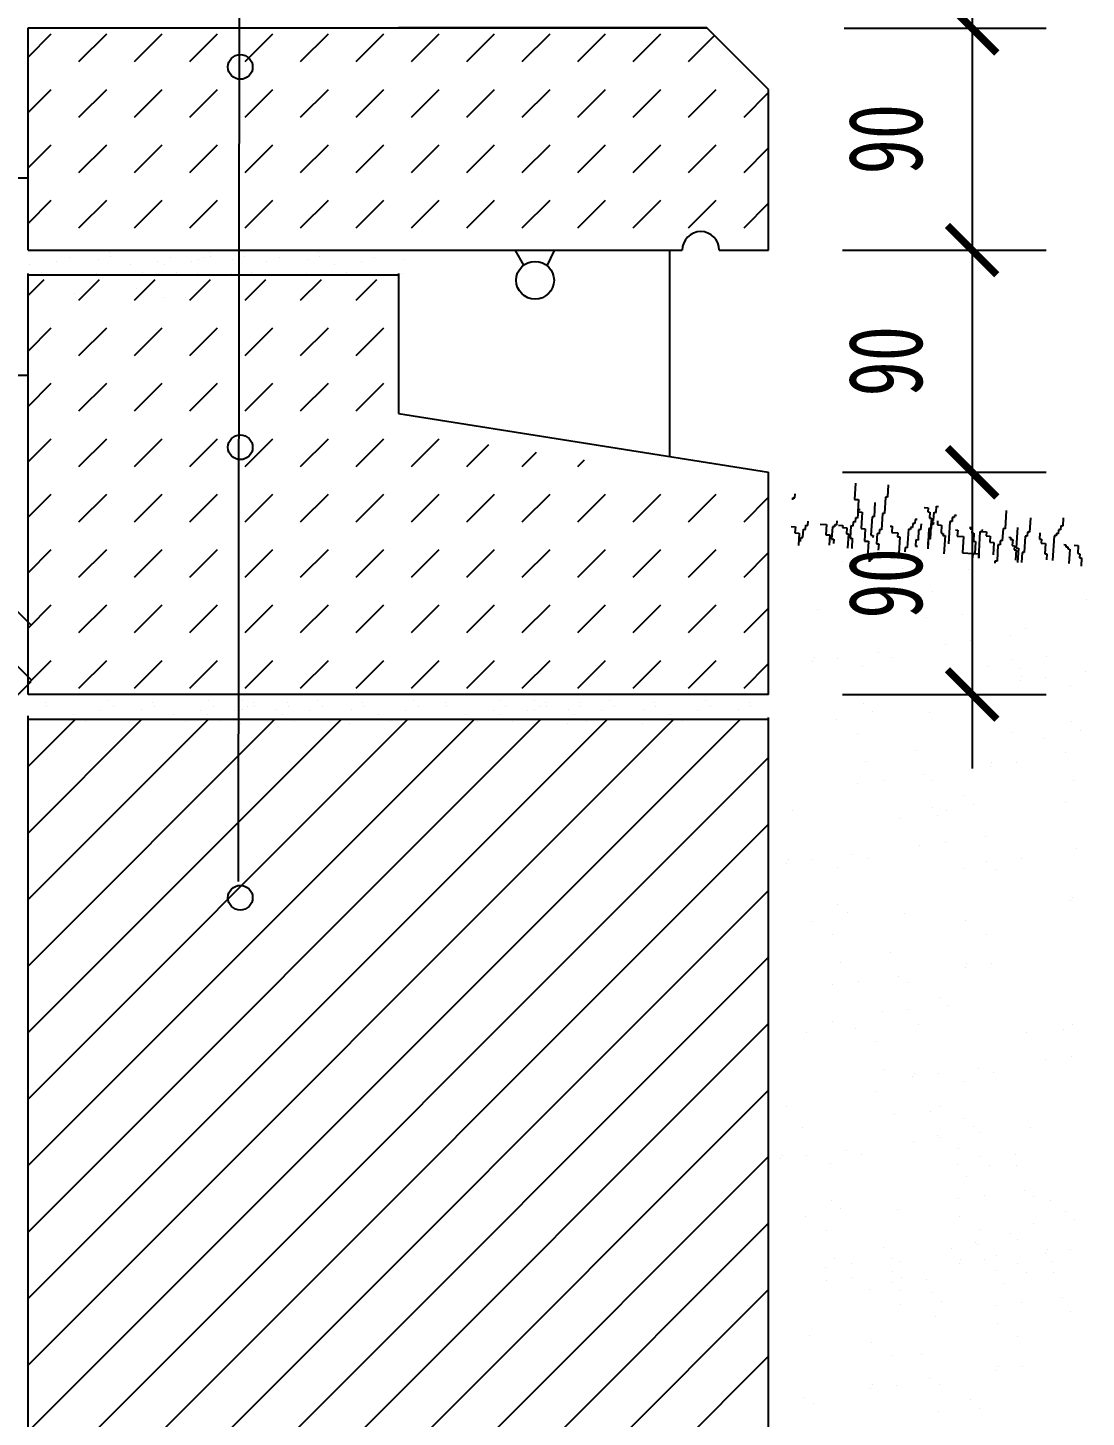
# Model space of a CAD drawing. Extents: x -45948 to -32738, y 12741 to 19047.
# Drawn here: x -42363 to -41934, y 17479 to 18042 of the extents above; entities that cross this region are included whole.
import ezdxf

# ---------------------------------------------------------------- set-up
doc = ezdxf.new("R2010")
doc.units = 0
doc.layers.get('0').update_dxf_attribs({"linetype": 'CONTINUOUS'})
doc.layers.get('DEFPOINTS').update_dxf_attribs({"linetype": 'CONTINUOUS'})
for name, color, linetype in [('LEVEL', 2, 'CONTINUOUS'), ('STAIR', 140, 'CONTINUOUS'), ('TEXT', 41, 'CONTINUOUS'), ('TREE', 3, 'CONTINUOUS')]:
    doc.layers.add(name, color=color, linetype=linetype)
doc.styles.add('HZ', font='simplex.shx', dxfattribs={"width": 0.7, "bigfont": 'hztxt.shx'})
doc.styles.add('XREF1$0$STYLE3', font='simsun.ttf', dxfattribs={"width": 0.7})
doc.dimstyles.new('STANDARD-1', dxfattribs={"dimscale": 0, "dimtxt": 450, "dimasz": 300, "dimexe": 300, "dimexo": 300, "dimgap": 200, "dimtad": 1, "dimdec": 0, "dimzin": 0, "dimtxsty": 'HZ', "dimcen": 300, "dimdle": 300, "dimclrd": 40, "dimclre": 40, "dimclrt": 41, "dimazin": 3, "dimtfac": 1, "dimtdec": 0, "dimtofl": 0, "dimtmove": 0, "dimatfit": 3, "dimtvp": 1.5, "dimtolj": 1, "dimtzin": 0})

# ---------------------------------------------------------------- blocks, each defined once
blk = doc.blocks.new('_ARCHTICK')
at = {"color": 0, "linetype": 'BYBLOCK', "const_width": 0.15}
blk.add_lwpolyline([(-0.5, -0.5), (0.5, 0.5)], dxfattribs=at)
blk = doc.blocks.new('*D40')
at = {"color": 40, "linetype": 'BYBLOCK'}
for p, q in [((-41980.07, 18071.4), (-41980.07, 17921.53)), ((-42031.96, 18041.4), (-41950.07, 18041.4)), ((-42032.52, 17951.53), (-41950.07, 17951.53))]:
    blk.add_line(p, q, dxfattribs=at)
at = {"layer": 'DEFPOINTS', "color": 0, "linetype": 'BYBLOCK'}
for p in [(-42061.96, 18041.4), (-42062.52, 17951.53), (-41980.07, 17951.53)]:
    blk.add_point(p, dxfattribs=at)
at = {"color": 40, "linetype": 'BYBLOCK', "xscale": 20, "yscale": 20, "zscale": 20}
for p, rotation in [((-41980.07, 18041.4), 90), ((-41980.07, 17951.53), 270)]:
    blk.add_blockref('_ARCHTICK', p, dxfattribs=dict(at, rotation=rotation))
at = {"color": 41, "linetype": 'BYBLOCK', "insert": (-42015.07, 17996.47), "char_height": 30, "attachment_point": 5, "rotation": 90, "style": 'XREF1$0$STYLE3'}
blk.add_mtext('\\A1;90', dxfattribs=at)
blk = doc.blocks.new('*D41')
at = {"color": 40, "linetype": 'BYBLOCK'}
for p, q in [((-41980.07, 17981.53), (-41980.07, 17831.53)), ((-42032.52, 17951.53), (-41950.07, 17951.53)), ((-42032.52, 17861.53), (-41950.07, 17861.53))]:
    blk.add_line(p, q, dxfattribs=at)
at = {"layer": 'DEFPOINTS', "color": 0, "linetype": 'BYBLOCK'}
for p in [(-42062.52, 17951.53), (-42062.52, 17861.53), (-41980.07, 17861.53)]:
    blk.add_point(p, dxfattribs=at)
at = {"color": 40, "linetype": 'BYBLOCK', "xscale": 20, "yscale": 20, "zscale": 20}
for p, rotation in [((-41980.07, 17951.53), 90), ((-41980.07, 17861.53), 270)]:
    blk.add_blockref('_ARCHTICK', p, dxfattribs=dict(at, rotation=rotation))
at = {"color": 41, "linetype": 'BYBLOCK', "insert": (-42015.07, 17906.53), "char_height": 30, "attachment_point": 5, "rotation": 90, "style": 'XREF1$0$STYLE3'}
blk.add_mtext('\\A1;90', dxfattribs=at)
blk = doc.blocks.new('*D42')
at = {"color": 40, "linetype": 'BYBLOCK'}
for p, q in [((-41980.07, 17891.53), (-41980.07, 17741.53)), ((-42032.52, 17861.53), (-41950.07, 17861.53)), ((-42032.52, 17771.53), (-41950.07, 17771.53))]:
    blk.add_line(p, q, dxfattribs=at)
at = {"layer": 'DEFPOINTS', "color": 0, "linetype": 'BYBLOCK'}
for p in [(-42062.52, 17861.53), (-42062.52, 17771.53), (-41980.07, 17771.53)]:
    blk.add_point(p, dxfattribs=at)
at = {"color": 40, "linetype": 'BYBLOCK', "xscale": 20, "yscale": 20, "zscale": 20}
for p, rotation in [((-41980.07, 17861.53), 90), ((-41980.07, 17771.53), 270)]:
    blk.add_blockref('_ARCHTICK', p, dxfattribs=dict(at, rotation=rotation))
at = {"color": 41, "linetype": 'BYBLOCK', "insert": (-42015.07, 17816.53), "char_height": 30, "attachment_point": 5, "rotation": 90, "style": 'XREF1$0$STYLE3'}
blk.add_mtext('\\A1;90', dxfattribs=at)

msp = doc.modelspace()

# ---------------------------------------------------------------- hatches: boundary and pattern name
at = {"layer": 'STAIR'}
h = msp.add_hatch(dxfattribs=at)
h.set_pattern_fill('DASH', color=256, scale=5, angle=45, style=0)
h.paths.add_polyline_path([(-42097.51504, 17951.53166, -1), (-42082.51504, 17951.53166), (-42062.51504, 17951.53166), (-42062.51504, 18016.53166), (-42087.51504, 18041.53166), (-42212.51504, 18041.53166), (-42362.51504, 18041.53166), (-42362.51504, 17951.53166)])
h = msp.add_hatch(dxfattribs=at)
h.set_pattern_fill('DASH', color=256, scale=5, angle=45, style=0)
h.set_pattern_definition([(45, (0, -6.794), (2e-15, 22.4506403), [15.875, -15.875])])
h.paths.add_polyline_path([(-42212.51504, 17878.61322), (-42212.51504, 17939.66437), (-42362.51504, 17939.66437), (-42362.51504, 17764.73794), (-42062.51504, 17764.73794), (-42062.51504, 17854.73794)])

# ---------------------------------------------------------------- linework, layer by layer
at = {"color": 40, "linetype": 'BYBLOCK'}
msp.add_line((-42102.51504, 17867.8984), (-42102.51504, 17951.53166), dxfattribs=at)
at = {"layer": 'LEVEL'}
for p, q in [((-42362.51504, 18041.53166), (-42087.51504, 18041.53166)), ((-42362.51504, 17951.53166), (-42362.51504, 18041.53166)), ((-42087.51504, 18041.53166), (-42212.51504, 18041.53166)), ((-42062.51504, 18016.53166), (-42087.51504, 18041.53166)), ((-42062.51504, 17951.53166), (-42062.51504, 18016.53166)), ((-42362.51504, 17951.53166), (-42097.51504, 17951.53166)), ((-42161.61436, 17945.4534), (-42165.08154, 17951.43471)), ((-42152.15843, 17945.13859), (-42149.32164, 17951.43471)), ((-42082.51504, 17951.53166), (-42062.51504, 17951.53166)), ((-42362.51504, 17771.53166), (-42362.51504, 17942.00494)), ((-42362.51504, 17941.45808), (-42212.51504, 17941.45808)), ((-42212.51504, 17942.00494), (-42212.51504, 17885.40694)), ((-42212.51504, 17885.40694), (-42062.51504, 17861.53166)), ((-42062.51504, 17771.53166), (-42062.51504, 17861.53166)), ((-42062.51504, 17771.53166), (-42362.51504, 17771.53166)), ((-42362.51504, 17101.53166), (-42362.51504, 17762.92922)), ((-42362.51504, 17761.53166), (-42062.51504, 17761.53166)), ((-42062.51504, 17101.53166), (-42062.51504, 17762.23243))]:
    msp.add_line(p, q, dxfattribs=at)
at = {"layer": 'LEVEL', "linetype": 'CONTINUOUS'}
for p, q in [((-42989.02253, 17980.86816), (-42362.51504, 17980.86816)), ((-42989.02253, 17900.86816), (-42362.51504, 17900.86816))]:
    msp.add_line(p, q, dxfattribs=at)
for centre in [(-42276.53082, 18025.73611), (-42276.53082, 17871.67158), (-42276.53082, 17689.19148)]:
    msp.add_circle(centre, 5, dxfattribs=at)
at = {"layer": 'LEVEL'}
msp.add_circle((-42157.12278, 17939.31469), 7.66818, dxfattribs=at)
msp.add_arc((-42090.01504, 17951.53166), 7.5, 0, 180, dxfattribs=at)
at = {"layer": 'STAIR', "linetype": 'CONTINUOUS'}
for p, q in [((-42347.70499, 17951.09457), (-42347.70499, 17951.09457)), ((-42345.65318, 17948.56947), (-42345.65318, 17948.56947)), ((-42329.59905, 17950.46017), (-42329.59905, 17950.46017)), ((-42329.17639, 17948.79113), (-42329.17639, 17948.79113)), ((-42307.0126, 17951.09457), (-42307.0126, 17951.09457)), ((-42304.96078, 17948.56947), (-42304.96078, 17948.56947)), ((-42293.21857, 17951.09457), (-42293.21857, 17951.09457)), ((-42291.16675, 17948.56947), (-42291.16675, 17948.56947)), ((-42288.90665, 17950.46017), (-42288.90665, 17950.46017)), ((-42288.48399, 17948.79113), (-42288.48399, 17948.79113)), ((-42275.11262, 17950.46017), (-42275.11262, 17950.46017)), ((-42274.68996, 17948.79113), (-42274.68996, 17948.79113)), ((-42262.87168, 17951.09457), (-42262.87168, 17951.09457)), ((-42260.81987, 17948.56947), (-42260.81987, 17948.56947)), ((-42244.76574, 17950.46017), (-42244.76574, 17950.46017)), ((-42244.34308, 17948.79113), (-42244.34308, 17948.79113)), ((-42224.24839, 17951.09457), (-42224.24839, 17951.09457)), ((-42222.19658, 17948.56947), (-42222.19658, 17948.56947)), ((-42361.84436, 17945.63777), (-42361.84436, 17945.63777)), ((-42357.00082, 17942.6226), (-42357.00082, 17942.6226)), ((-42350.90099, 17946.92947), (-42350.90099, 17946.92947)), ((-42334.05787, 17947.70894), (-42334.05787, 17947.70894)), ((-42321.15196, 17945.63777), (-42321.15196, 17945.63777)), ((-42316.30843, 17942.6226), (-42316.30843, 17942.6226)), ((-42310.20859, 17946.92947), (-42310.20859, 17946.92947)), ((-42307.35793, 17945.63777), (-42307.35793, 17945.63777)), ((-42302.5144, 17942.6226), (-42302.5144, 17942.6226)), ((-42296.41456, 17946.92947), (-42296.41456, 17946.92947)), ((-42293.36547, 17947.70894), (-42293.36547, 17947.70894)), ((-42279.57144, 17947.70894), (-42279.57144, 17947.70894)), ((-42277.01105, 17945.63777), (-42277.01105, 17945.63777)), ((-42272.16752, 17942.6226), (-42272.16752, 17942.6226)), ((-42266.06768, 17946.92947), (-42266.06768, 17946.92947)), ((-42249.22456, 17947.70894), (-42249.22456, 17947.70894)), ((-42238.38776, 17945.63777), (-42238.38776, 17945.63777)), ((-42233.54422, 17942.6226), (-42233.54422, 17942.6226)), ((-42227.44439, 17946.92947), (-42227.44439, 17946.92947)), ((-42210.60126, 17947.70894), (-42210.60126, 17947.70894)), ((-42334.68223, 17941.96248), (-42334.68223, 17941.96248)), ((-42293.98983, 17941.96248), (-42293.98983, 17941.96248)), ((-42280.1958, 17941.96248), (-42280.1958, 17941.96248)), ((-42249.84892, 17941.96248), (-42249.84892, 17941.96248)), ((-42211.22563, 17941.96248), (-42211.22563, 17941.96248)), ((-42343.77221, 17933.92433), (-42343.77221, 17933.92433)), ((-42318.54863, 17936.06053), (-42318.54863, 17936.06053)), ((-42307.08183, 17932.4585), (-42307.08183, 17932.4585)), ((-42355.36457, 17768.38831), (-42355.36457, 17768.38831)), ((-42330.0193, 17769.02271), (-42330.0193, 17769.02271)), ((-42311.91336, 17768.38831), (-42311.91336, 17768.38831)), ((-42289.32691, 17769.02271), (-42289.32691, 17769.02271)), ((-42275.53288, 17769.02271), (-42275.53288, 17769.02271)), ((-42271.22096, 17768.38831), (-42271.22096, 17768.38831)), ((-42257.42693, 17768.38831), (-42257.42693, 17768.38831)), ((-42245.186, 17769.02271), (-42245.186, 17769.02271)), ((-42227.08005, 17768.38831), (-42227.08005, 17768.38831)), ((-42206.5627, 17769.02271), (-42206.5627, 17769.02271)), ((-42193.55551, 17768.38831), (-42193.55551, 17768.38831)), ((-42170.96906, 17769.02271), (-42170.96906, 17769.02271)), ((-42157.17503, 17769.02271), (-42157.17503, 17769.02271)), ((-42152.86311, 17768.38831), (-42152.86311, 17768.38831)), ((-42139.06908, 17768.38831), (-42139.06908, 17768.38831)), ((-42126.82814, 17769.02271), (-42126.82814, 17769.02271)), ((-42108.7222, 17768.38831), (-42108.7222, 17768.38831)), ((-42088.20485, 17769.02271), (-42088.20485, 17769.02271)), ((-42070.09891, 17768.38831), (-42070.09891, 17768.38831)), ((-42354.9419, 17766.71927), (-42354.9419, 17766.71927)), ((-42344.15867, 17763.56591), (-42344.15867, 17763.56591)), ((-42333.2153, 17764.85761), (-42333.2153, 17764.85761)), ((-42327.96749, 17766.49762), (-42327.96749, 17766.49762)), ((-42316.37218, 17765.63708), (-42316.37218, 17765.63708)), ((-42311.4907, 17766.71927), (-42311.4907, 17766.71927)), ((-42303.46627, 17763.56591), (-42303.46627, 17763.56591)), ((-42292.5229, 17764.85761), (-42292.5229, 17764.85761)), ((-42289.67224, 17763.56591), (-42289.67224, 17763.56591)), ((-42287.27509, 17766.49762), (-42287.27509, 17766.49762)), ((-42278.72887, 17764.85761), (-42278.72887, 17764.85761)), ((-42275.67978, 17765.63708), (-42275.67978, 17765.63708)), ((-42273.48106, 17766.49762), (-42273.48106, 17766.49762)), ((-42270.7983, 17766.71927), (-42270.7983, 17766.71927)), ((-42261.88575, 17765.63708), (-42261.88575, 17765.63708)), ((-42259.32536, 17763.56591), (-42259.32536, 17763.56591)), ((-42257.00427, 17766.71927), (-42257.00427, 17766.71927)), ((-42248.38199, 17764.85761), (-42248.38199, 17764.85761)), ((-42243.13418, 17766.49762), (-42243.13418, 17766.49762)), ((-42231.53887, 17765.63708), (-42231.53887, 17765.63708)), ((-42226.65739, 17766.71927), (-42226.65739, 17766.71927)), ((-42220.70207, 17763.56591), (-42220.70207, 17763.56591)), ((-42209.7587, 17764.85761), (-42209.7587, 17764.85761)), ((-42204.51089, 17766.49762), (-42204.51089, 17766.49762)), ((-42193.13285, 17766.71927), (-42193.13285, 17766.71927)), ((-42185.10842, 17763.56591), (-42185.10842, 17763.56591)), ((-42174.16505, 17764.85761), (-42174.16505, 17764.85761)), ((-42171.31439, 17763.56591), (-42171.31439, 17763.56591)), ((-42168.91724, 17766.49762), (-42168.91724, 17766.49762)), ((-42160.37102, 17764.85761), (-42160.37102, 17764.85761)), ((-42157.32193, 17765.63708), (-42157.32193, 17765.63708)), ((-42155.12321, 17766.49762), (-42155.12321, 17766.49762)), ((-42152.44045, 17766.71927), (-42152.44045, 17766.71927)), ((-42143.5279, 17765.63708), (-42143.5279, 17765.63708)), ((-42140.96751, 17763.56591), (-42140.96751, 17763.56591)), ((-42138.64642, 17766.71927), (-42138.64642, 17766.71927)), ((-42130.02414, 17764.85761), (-42130.02414, 17764.85761)), ((-42124.77633, 17766.49762), (-42124.77633, 17766.49762)), ((-42113.18102, 17765.63708), (-42113.18102, 17765.63708)), ((-42108.29954, 17766.71927), (-42108.29954, 17766.71927)), ((-42102.34422, 17763.56591), (-42102.34422, 17763.56591)), ((-42091.40085, 17764.85761), (-42091.40085, 17764.85761)), ((-42086.15304, 17766.49762), (-42086.15304, 17766.49762)), ((-42074.55772, 17765.63708), (-42074.55772, 17765.63708)), ((-42069.67624, 17766.71927), (-42069.67624, 17766.71927)), ((-42339.31514, 17760.55074), (-42339.31514, 17760.55074)), ((-42316.99654, 17759.89062), (-42316.99654, 17759.89062)), ((-42298.62274, 17760.55074), (-42298.62274, 17760.55074)), ((-42284.82871, 17760.55074), (-42284.82871, 17760.55074)), ((-42276.30415, 17759.89062), (-42276.30415, 17759.89062)), ((-42262.51012, 17759.89062), (-42262.51012, 17759.89062)), ((-42254.48183, 17760.55074), (-42254.48183, 17760.55074)), ((-42232.16323, 17759.89062), (-42232.16323, 17759.89062)), ((-42215.85853, 17760.55074), (-42215.85853, 17760.55074)), ((-42180.26489, 17760.55074), (-42180.26489, 17760.55074)), ((-42166.47086, 17760.55074), (-42166.47086, 17760.55074)), ((-42157.94629, 17759.89062), (-42157.94629, 17759.89062)), ((-42144.15226, 17759.89062), (-42144.15226, 17759.89062)), ((-42136.12398, 17760.55074), (-42136.12398, 17760.55074)), ((-42113.80538, 17759.89062), (-42113.80538, 17759.89062)), ((-42097.50068, 17760.55074), (-42097.50068, 17760.55074)), ((-42075.18209, 17759.89062), (-42075.18209, 17759.89062))]:
    msp.add_line(p, q, dxfattribs=at)
at = {"layer": 'STAIR'}
for p, q in [((-42417.70365, 17855.8845), (-42361.24369, 17799.58759)), ((-42361.24369, 17777.50222), (-42412.27992, 17828.53845)), ((-42389.87401, 17748.12988), (-42361.26414, 17776.73975)), ((-42362.51504, 17742.33918), (-42343.32256, 17761.53166)), ((-42362.51504, 17715.39841), (-42316.38179, 17761.53166)), ((-42362.51504, 17688.45765), (-42289.44102, 17761.53166)), ((-42362.51504, 17661.51688), (-42262.50026, 17761.53166)), ((-42362.51504, 17634.57611), (-42235.55949, 17761.53166)), ((-42362.51504, 17607.63534), (-42208.61872, 17761.53166)), ((-42362.51504, 17580.69457), (-42181.67795, 17761.53166)), ((-42362.51504, 17553.7538), (-42154.73718, 17761.53166)), ((-42362.51504, 17526.81304), (-42127.79641, 17761.53166)), ((-42362.51504, 17499.87227), (-42100.85565, 17761.53166)), ((-42362.51504, 17472.9315), (-42073.91488, 17761.53166)), ((-42362.51504, 17445.99073), (-42062.51504, 17745.99073)), ((-42362.51504, 17419.04996), (-42062.51504, 17719.04996)), ((-42362.51504, 17392.10919), (-42062.51504, 17692.10919)), ((-42362.51504, 17365.16842), (-42062.51504, 17665.16842)), ((-42362.51504, 17338.22766), (-42062.51504, 17638.22766)), ((-42362.51504, 17311.28689), (-42062.51504, 17611.28689)), ((-42362.51504, 17284.34612), (-42062.51504, 17584.34612)), ((-42362.51504, 17257.40535), (-42062.51504, 17557.40535)), ((-42362.51504, 17230.46458), (-42062.51504, 17530.46458)), ((-42362.51504, 17203.52381), (-42062.51504, 17503.52381))]:
    msp.add_line(p, q, dxfattribs=at)
at = {"layer": 'TEXT', "linetype": 'CONTINUOUS'}
msp.add_line((-42277.2561, 17695.82826), (-42276.38483, 18417.37881), dxfattribs=at)
at = {"layer": 'TREE', "linetype": 'CONTINUOUS'}
for p, q in [((-42051.8401, 17851.14307), (-42051.74265, 17852.80176)), ((-42027.31359, 17857.19273), (-42027.70342, 17850.55739)), ((-42014.02379, 17856.41196), (-42014.31617, 17851.4353)), ((-42052.71919, 17850.36236), (-42052.67046, 17851.19185)), ((-42052.67046, 17851.19185), (-42051.8401, 17851.14307)), ((-42027.70342, 17850.55739), (-42026.04212, 17850.45978)), ((-42026.04212, 17850.45978), (-42026.3345, 17845.48313)), ((-42019.44625, 17849.23992), (-42019.78736, 17843.43377)), ((-42015.14711, 17851.48412), (-42015.53694, 17844.84877)), ((-42014.31617, 17851.4353), (-42015.14711, 17851.48412)), ((-41999.56057, 17847.23928), (-41997.89927, 17847.14168)), ((-41997.89927, 17847.14168), (-41997.99674, 17845.48269)), ((-41994.67414, 17845.28749), (-41994.52794, 17847.77597)), ((-41994.52794, 17847.77597), (-41993.69759, 17847.72718)), ((-42046.65933, 17840.01896), (-42046.56188, 17841.67765)), ((-42034.88464, 17841.82397), (-42034.98211, 17840.16498)), ((-42028.23945, 17841.43356), (-42028.33691, 17839.77458)), ((-42027.40909, 17841.38478), (-42028.23945, 17841.43356)), ((-42027.31163, 17843.04376), (-42027.40909, 17841.38478)), ((-42026.48068, 17842.99494), (-42027.31163, 17843.04376)), ((-42026.28577, 17846.31262), (-42026.48068, 17842.99494)), ((-42026.3345, 17845.48313), (-42024.67379, 17845.38556)), ((-42025.45541, 17846.26384), (-42026.28577, 17846.31262)), ((-42024.67379, 17845.38556), (-42025.06362, 17838.75021)), ((-42020.61772, 17843.48255), (-42021.05628, 17836.01771)), ((-42019.78736, 17843.43377), (-42020.61772, 17843.48255)), ((-42016.3673, 17844.89755), (-42016.75713, 17838.2622)), ((-42015.53694, 17844.84877), (-42016.3673, 17844.89755)), ((-42003.17496, 17842.45779), (-42003.27241, 17840.7991)), ((-42002.3446, 17842.40901), (-42003.17496, 17842.45779)), ((-41997.99674, 17845.48269), (-41997.1658, 17845.43388)), ((-41997.1658, 17845.43388), (-41997.31198, 17842.94569)), ((-41997.31198, 17842.94569), (-41996.48162, 17842.89691)), ((-41996.96891, 17834.60258), (-41996.53035, 17842.06742)), ((-41996.48162, 17842.89691), (-41996.57907, 17841.23822)), ((-41996.57907, 17841.23822), (-41995.74813, 17841.1894)), ((-41996.53035, 17842.06742), (-41995.69941, 17842.0186)), ((-41995.69941, 17842.0186), (-41995.5045, 17845.33628)), ((-41995.5045, 17845.33628), (-41994.67414, 17845.28749)), ((-41994.0387, 17841.92103), (-41994.13615, 17840.26234)), ((-41989.0548, 17841.62823), (-41989.59081, 17832.5047)), ((-41988.22445, 17841.57945), (-41989.0548, 17841.62823)), ((-41988.12698, 17843.23843), (-41988.22445, 17841.57945)), ((-41987.29604, 17843.18961), (-41988.12698, 17843.23843)), ((-41987.24731, 17844.0191), (-41987.29604, 17843.18961)), ((-41986.41695, 17843.97032), (-41987.24731, 17844.0191)), ((-41966.28704, 17846.11681), (-41966.7256, 17838.65197)), ((-41956.46603, 17843.04276), (-41956.80713, 17837.2369)), ((-41943.1275, 17843.09147), (-41943.32241, 17839.7738)), ((-42053.35267, 17839.57984), (-42051.69137, 17839.48224)), ((-42051.69137, 17839.48224), (-42051.83755, 17836.99406)), ((-42051.83755, 17836.99406), (-42050.17684, 17836.89649)), ((-42050.17684, 17836.89649), (-42050.46922, 17831.91983)), ((-42048.613, 17835.13991), (-42048.41809, 17838.45758)), ((-42048.41809, 17838.45758), (-42047.58715, 17838.40876)), ((-42047.58715, 17838.40876), (-42047.48968, 17840.06775)), ((-42047.48968, 17840.06775), (-42046.65933, 17840.01896)), ((-42041.62671, 17840.55536), (-42039.13506, 17840.40897)), ((-42039.13506, 17840.40897), (-42039.37869, 17836.2621)), ((-42039.37869, 17836.2621), (-42037.71739, 17836.1645)), ((-42037.71739, 17836.1645), (-42037.96104, 17832.01733)), ((-42036.69212, 17839.43339), (-42036.9845, 17834.45673)), ((-42035.86118, 17839.38457), (-42036.69212, 17839.43339)), ((-42035.81246, 17840.21377), (-42035.86118, 17839.38457)), ((-42034.98211, 17840.16498), (-42035.81246, 17840.21377)), ((-42034.15116, 17840.11617), (-42032.48987, 17840.01857)), ((-42032.48987, 17840.01857), (-42032.53858, 17839.18937)), ((-42032.53858, 17839.18937), (-42030.87787, 17839.0918)), ((-42030.87787, 17839.0918), (-42031.02407, 17836.60332)), ((-42031.02407, 17836.60332), (-42030.19313, 17836.55451)), ((-42030.19313, 17836.55451), (-42030.53422, 17830.74865)), ((-42029.16785, 17839.8234), (-42029.46022, 17834.84703)), ((-42028.33691, 17839.77458), (-42029.16785, 17839.8234)), ((-42025.06362, 17838.75021), (-42023.40232, 17838.65261)), ((-42023.40232, 17838.65261), (-42023.6947, 17833.67595)), ((-42021.05628, 17836.01771), (-42020.22592, 17835.96893)), ((-42020.22592, 17835.96893), (-42020.27464, 17835.13973)), ((-42018.51589, 17836.70082), (-42018.75954, 17832.55366)), ((-42017.68553, 17836.65204), (-42018.51589, 17836.70082)), ((-42017.58807, 17838.31102), (-42017.68553, 17836.65204)), ((-42016.75713, 17838.2622), (-42017.58807, 17838.31102)), ((-42013.33767, 17839.72573), (-42012.50672, 17839.67691)), ((-42012.50672, 17839.67691), (-42012.6529, 17837.18873)), ((-42012.6529, 17837.18873), (-42010.16125, 17837.04234)), ((-42010.16125, 17837.04234), (-42010.25872, 17835.38336)), ((-42005.91085, 17838.45704), (-42006.34941, 17830.9922)), ((-42005.07991, 17838.40823), (-42005.91085, 17838.45704)), ((-42005.03117, 17839.23772), (-42005.07991, 17838.40823)), ((-42004.20082, 17839.18893), (-42005.03117, 17839.23772)), ((-42004.10335, 17840.84792), (-42004.20082, 17839.18893)), ((-42003.27241, 17840.7991), (-42004.10335, 17840.84792)), ((-42001.75731, 17838.21302), (-42002.00094, 17834.06615)), ((-42000.92695, 17838.16424), (-42001.75731, 17838.21302)), ((-42000.78075, 17840.65271), (-42000.92695, 17838.16424)), ((-41997.55562, 17838.79853), (-41998.04292, 17830.5042)), ((-41996.72527, 17838.74974), (-41997.55562, 17838.79853)), ((-41996.6278, 17840.40873), (-41996.72527, 17838.74974)), ((-41995.79686, 17840.35991), (-41996.6278, 17840.40873)), ((-41995.74813, 17841.1894), (-41995.79686, 17840.35991)), ((-41994.13615, 17840.26234), (-41992.47485, 17840.16474)), ((-41992.47485, 17840.16474), (-41992.66976, 17836.84707)), ((-41992.66976, 17836.84707), (-41991.83882, 17836.79825)), ((-41991.83882, 17836.79825), (-41991.88755, 17835.96876)), ((-41991.88755, 17835.96876), (-41991.0572, 17835.91997)), ((-41991.0572, 17835.91997), (-41991.49576, 17828.45513)), ((-41986.75806, 17838.16417), (-41985.92712, 17838.11535)), ((-41985.92712, 17838.11535), (-41986.0733, 17835.62717)), ((-41986.0733, 17835.62717), (-41983.58165, 17835.48078)), ((-41980.84634, 17839.48157), (-41980.89508, 17838.65207)), ((-41980.89508, 17838.65207), (-41980.06414, 17838.60326)), ((-41980.06414, 17838.60326), (-41980.1616, 17836.94427)), ((-41980.1616, 17836.94427), (-41979.33124, 17836.89549)), ((-41979.33124, 17836.89549), (-41979.52616, 17833.57781)), ((-41977.42433, 17826.79608), (-41976.79086, 17837.57859)), ((-41976.79086, 17837.57859), (-41975.95992, 17837.52978)), ((-41975.95992, 17837.52978), (-41975.91118, 17838.35927)), ((-41975.95992, 17837.52978), (-41974.29862, 17837.43218)), ((-41974.29862, 17837.43218), (-41974.39606, 17835.77348)), ((-41974.39606, 17835.77348), (-41972.73477, 17835.67588)), ((-41972.73477, 17835.67588), (-41972.88096, 17833.18741)), ((-41967.55654, 17838.70079), (-41967.84892, 17833.72413)), ((-41966.7256, 17838.65197), (-41967.55654, 17838.70079)), ((-41961.69356, 17839.18869), (-41962.18085, 17830.89436)), ((-41958.56589, 17835.67552), (-41958.95572, 17829.04017)), ((-41957.73554, 17835.62674), (-41958.56589, 17835.67552)), ((-41957.63807, 17837.28572), (-41957.73554, 17835.62674)), ((-41956.80713, 17837.2369), (-41957.63807, 17837.28572)), ((-41952.65418, 17836.99292), (-41952.80036, 17834.50473)), ((-41946.88866, 17835.82184), (-41947.4734, 17825.86881)), ((-41946.0583, 17835.77305), (-41946.88866, 17835.82184)), ((-41946.00957, 17836.60254), (-41946.0583, 17835.77305)), ((-41945.17863, 17836.55373), (-41946.00957, 17836.60254)), ((-41945.08116, 17838.21271), (-41945.17863, 17836.55373)), ((-41944.2508, 17838.16393), (-41945.08116, 17838.21271)), ((-41944.15336, 17839.82262), (-41944.2508, 17838.16393)), ((-41943.32241, 17839.7738), (-41944.15336, 17839.82262)), ((-42049.54083, 17833.52971), (-42049.44336, 17835.18869)), ((-42049.44336, 17835.18869), (-42048.613, 17835.13991)), ((-42036.9845, 17834.45673), (-42036.15356, 17834.40791)), ((-42036.15356, 17834.40791), (-42036.25102, 17832.74893)), ((-42029.46022, 17834.84703), (-42028.62927, 17834.79821)), ((-42028.62927, 17834.79821), (-42028.87292, 17830.65105)), ((-42023.6947, 17833.67595), (-42022.0334, 17833.57835)), ((-42022.0334, 17833.57835), (-42022.42323, 17826.943)), ((-42018.75954, 17832.55366), (-42017.92918, 17832.50487)), ((-42017.92918, 17832.50487), (-42018.07536, 17830.01669)), ((-42010.25872, 17835.38336), (-42009.42777, 17835.33454)), ((-42009.42777, 17835.33454), (-42009.8176, 17828.69919)), ((-42007.17977, 17831.04099), (-42007.27721, 17829.3823)), ((-42006.34941, 17830.9922), (-42007.17977, 17831.04099)), ((-42002.83188, 17834.11497), (-42002.97808, 17831.62649)), ((-42002.97808, 17831.62649), (-42002.14714, 17831.57767)), ((-42002.00094, 17834.06615), (-42002.83188, 17834.11497)), ((-41997.94545, 17832.16318), (-41997.79927, 17834.65136)), ((-41997.79927, 17834.65136), (-41996.96891, 17834.60258)), ((-41983.58165, 17835.48078), (-41983.97147, 17828.84544)), ((-41979.52616, 17833.57781), (-41978.69522, 17833.529)), ((-41978.69522, 17833.529), (-41978.98758, 17828.55263)), ((-41972.88096, 17833.18741), (-41971.22025, 17833.08984)), ((-41971.22025, 17833.08984), (-41971.51261, 17828.11348)), ((-41969.60767, 17832.16304), (-41969.99751, 17825.5274)), ((-41968.77673, 17832.11422), (-41969.60767, 17832.16304)), ((-41968.67928, 17833.77291), (-41968.77673, 17832.11422)), ((-41967.84892, 17833.72413), (-41968.67928, 17833.77291)), ((-41965.2598, 17835.23673), (-41964.42886, 17835.18791)), ((-41964.42886, 17835.18791), (-41964.47759, 17834.35842)), ((-41964.47759, 17834.35842), (-41963.64724, 17834.30963)), ((-41963.64724, 17834.30963), (-41963.79342, 17831.82145)), ((-41963.79342, 17831.82145), (-41962.96248, 17831.77263)), ((-41962.96248, 17831.77263), (-41963.05994, 17830.11365)), ((-41963.05994, 17830.11365), (-41962.22958, 17830.06487)), ((-41962.22958, 17830.06487), (-41962.47323, 17825.9177)), ((-41962.18085, 17830.89436), (-41961.34991, 17830.84554)), ((-41961.34991, 17830.84554), (-41961.69102, 17825.03939)), ((-41952.80036, 17834.50473), (-41951.97, 17834.45595)), ((-41951.97, 17834.45595), (-41952.06747, 17832.79697)), ((-41952.06747, 17832.79697), (-41950.40617, 17832.69937)), ((-41950.40617, 17832.69937), (-41950.64981, 17828.5522)), ((-41942.93062, 17832.26018), (-41942.09968, 17832.21136)), ((-41942.09968, 17832.21136), (-41942.14841, 17831.38187)), ((-41942.14841, 17831.38187), (-41941.31805, 17831.33308)), ((-41941.31805, 17831.33308), (-41941.36677, 17830.50388)), ((-41941.36677, 17830.50388), (-41940.53641, 17830.4551)), ((-41940.53641, 17830.4551), (-41940.87752, 17824.64895)), ((-41938.77766, 17832.01619), (-41937.11637, 17831.91859)), ((-41937.11637, 17831.91859), (-41937.31128, 17828.60091)), ((-42032.43594, 17825.57404), (-42032.43594, 17825.57404)), ((-42022.42323, 17826.943), (-42020.76193, 17826.8454)), ((-42021.68975, 17825.2352), (-42021.54355, 17827.72368)), ((-42021.64102, 17826.06469), (-42021.68975, 17825.2352)), ((-42020.81066, 17826.01591), (-42021.64102, 17826.06469)), ((-42020.76193, 17826.8454), (-42020.81066, 17826.01591)), ((-42011.70035, 17826.0725), (-42011.70035, 17826.0725)), ((-41983.97147, 17828.84544), (-41977.32687, 17828.45506)), ((-41979.81852, 17828.60145), (-41979.91599, 17826.94247)), ((-41978.98758, 17828.55263), (-41979.81852, 17828.60145)), ((-41977.32687, 17828.45506), (-41977.42433, 17826.79608)), ((-41970.82787, 17825.57618), (-41970.87659, 17824.74698)), ((-41969.99751, 17825.5274), (-41970.82787, 17825.57618)), ((-41959.78608, 17829.08896), (-41960.02972, 17824.94179)), ((-41958.95572, 17829.04017), (-41959.78608, 17829.08896)), ((-41950.64981, 17828.5522), (-41949.81887, 17828.50338)), ((-41949.81887, 17828.50338), (-41949.96505, 17826.0152)), ((-41937.31128, 17828.60091), (-41936.48034, 17828.55209)), ((-41936.48034, 17828.55209), (-41936.5778, 17826.89311)), ((-41936.5778, 17826.89311), (-41935.74745, 17826.84433)), ((-41935.74745, 17826.84433), (-41935.94236, 17823.52665)), ((-42008.21842, 17822.48416), (-42008.21842, 17822.48416)), ((-41981.37661, 17822.3285), (-41981.37661, 17822.3285)), ((-41996.04091, 17813.37617), (-41996.04091, 17813.37617)), ((-41933.85864, 17809.83633), (-41933.85864, 17809.83633)), ((-42042.55185, 17805.95272), (-42042.55185, 17805.95272)), ((-41998.70685, 17802.72951), (-41998.70685, 17802.72951)), ((-41983.9939, 17803.87309), (-41983.9939, 17803.87309)), ((-41980.26901, 17806.0659), (-41980.26901, 17806.0659)), ((-41958.33641, 17798.30628), (-41958.33641, 17798.30628)), ((-41991.03657, 17791.91583), (-41991.03657, 17791.91583)), ((-41980.6264, 17793.28636), (-41980.6264, 17793.28636)), ((-41964.3667, 17795.42698), (-41964.3667, 17795.42698)), ((-42044.11644, 17786.31958), (-42044.11644, 17786.31958)), ((-42034.46185, 17786.19878), (-42034.46185, 17786.19878)), ((-42018.20216, 17788.33941), (-42018.20216, 17788.33941)), ((-42012.18976, 17786.60993), (-42012.18976, 17786.60993)), ((-41964.08742, 17785.63215), (-41964.08742, 17785.63215)), ((-41949.90692, 17786.72311), (-41949.90692, 17786.72311)), ((-42044.87202, 17784.82826), (-42044.87202, 17784.82826)), ((-42024.49084, 17782.94477), (-42024.49084, 17782.94477)), ((-41973.32905, 17782.69939), (-41973.32905, 17782.69939)), ((-41960.40103, 17782.2542), (-41960.40103, 17782.2542)), ((-41933.98671, 17780.69297), (-41933.98671, 17780.69297)), ((-41960.65658, 17777.18182), (-41960.65658, 17777.18182)), ((-41959.90099, 17778.67314), (-41959.90099, 17778.67314)), ((-41950.24641, 17778.55234), (-41950.24641, 17778.55234)), ((-41940.2754, 17775.29833), (-41940.2754, 17775.29833)), ((-42024.20995, 17768.07864), (-42024.20995, 17768.07864)), ((-42020.52356, 17764.70069), (-42020.52356, 17764.70069)), ((-41997.44699, 17764.19304), (-41997.44699, 17764.19304)), ((-42034.8332, 17761.24367), (-42034.8332, 17761.24367)), ((-41972.55036, 17761.35685), (-41972.55036, 17761.35685)), ((-41939.9945, 17760.4322), (-41939.9945, 17760.4322)), ((-41936.30812, 17757.05425), (-41936.30812, 17757.05425)), ((-42026.39928, 17755.87068), (-42026.39928, 17755.87068)), ((-41964.11644, 17755.98386), (-41964.11644, 17755.98386)), ((-41950.61775, 17753.59723), (-41950.61775, 17753.59723)), ((-42003.12382, 17748.75676), (-42003.12382, 17748.75676)), ((-41942.18384, 17748.22424), (-41942.18384, 17748.22424)), ((-42023.23097, 17744.40829), (-42023.23097, 17744.40829)), ((-41972.59665, 17742.56048), (-41972.59665, 17742.56048)), ((-41972.06918, 17744.16291), (-41972.06918, 17744.16291)), ((-41962.18647, 17743.93101), (-41962.18647, 17743.93101)), ((-42026.4321, 17735.47291), (-42026.4321, 17735.47291)), ((-42016.02193, 17736.84343), (-42016.02193, 17736.84343)), ((-41999.76223, 17738.98406), (-41999.76223, 17738.98406)), ((-41996.03719, 17736.52789), (-41996.03719, 17736.52789)), ((-41939.01553, 17736.76185), (-41939.01553, 17736.76185)), ((-41983.21733, 17730.51583), (-41983.21733, 17730.51583)), ((-42052.75978, 17724.3908), (-42052.75978, 17724.3908)), ((-41996.18712, 17725.65656), (-41996.18712, 17725.65656)), ((-41990.47694, 17724.50398), (-41990.47694, 17724.50398)), ((-41979.53094, 17727.13787), (-41979.53094, 17727.13787)), ((-41942.21666, 17727.82647), (-41942.21666, 17727.82647)), ((-42008.91478, 17721.1676), (-42008.91478, 17721.1676)), ((-41994.20183, 17722.31117), (-41994.20183, 17722.31117)), ((-41974.57463, 17713.86507), (-41974.57463, 17713.86507)), ((-42028.41008, 17706.7775), (-42028.41008, 17706.7775)), ((-42001.24449, 17710.35391), (-42001.24449, 17710.35391)), ((-41990.83432, 17711.72444), (-41990.83432, 17711.72444)), ((-41937.92055, 17709.09803), (-41937.92055, 17709.09803)), ((-42055.07995, 17703.26634), (-42055.07995, 17703.26634)), ((-42054.32436, 17704.75766), (-42054.32436, 17704.75766)), ((-42044.66978, 17704.63687), (-42044.66978, 17704.63687)), ((-42034.69876, 17701.38285), (-42034.69876, 17701.38285)), ((-42022.39768, 17705.04802), (-42022.39768, 17705.04802)), ((-41983.53697, 17701.13747), (-41983.53697, 17701.13747)), ((-41974.29534, 17704.07024), (-41974.29534, 17704.07024)), ((-41970.60895, 17700.69228), (-41970.60895, 17700.69228)), ((-41960.11485, 17705.1612), (-41960.11485, 17705.1612)), ((-41939.48514, 17689.46489), (-41939.48514, 17689.46489)), ((-42034.41787, 17686.51672), (-42034.41787, 17686.51672)), ((-41940.24073, 17687.97357), (-41940.24073, 17687.97357)), ((-42045.04112, 17679.68175), (-42045.04112, 17679.68175)), ((-42030.73149, 17683.13877), (-42030.73149, 17683.13877)), ((-42007.65491, 17682.63112), (-42007.65491, 17682.63112)), ((-41982.75829, 17679.79494), (-41982.75829, 17679.79494)), ((-42036.60721, 17674.30876), (-42036.60721, 17674.30876)), ((-41974.32437, 17674.42194), (-41974.32437, 17674.42194)), ((-42013.33174, 17667.19484), (-42013.33174, 17667.19484)), ((-42033.4389, 17662.84638), (-42033.4389, 17662.84638)), ((-41982.2771, 17662.60099), (-41982.2771, 17662.60099)), ((-41972.3944, 17662.36909), (-41972.3944, 17662.36909)), ((-42009.97016, 17657.42215), (-42009.97016, 17657.42215)), ((-41982.80457, 17660.99856), (-41982.80457, 17660.99856)), ((-42036.64003, 17653.91099), (-42036.64003, 17653.91099)), ((-42026.22986, 17655.28152), (-42026.22986, 17655.28152)), ((-42006.24512, 17654.96597), (-42006.24512, 17654.96597)), ((-41993.42525, 17648.95391), (-41993.42525, 17648.95391)), ((-41989.73887, 17645.57596), (-41989.73887, 17645.57596)), ((-42036.6742, 17638.89227), (-42036.6742, 17638.89227)), ((-42016.55405, 17643.18712), (-42016.55405, 17643.18712)), ((-42006.39505, 17644.09465), (-42006.39505, 17644.09465)), ((-42047.16831, 17634.42336), (-42047.16831, 17634.42336)), ((-42027.1773, 17636.35215), (-42027.1773, 17636.35215)), ((-42001.72014, 17637.73137), (-42001.72014, 17637.73137)), ((-41957.87515, 17634.50816), (-41957.87515, 17634.50816)), ((-41943.1622, 17635.65174), (-41943.1622, 17635.65174)), ((-41939.43731, 17637.84455), (-41939.43731, 17637.84455)), ((-42018.74339, 17630.97915), (-42018.74339, 17630.97915)), ((-41950.20486, 17623.69448), (-41950.20486, 17623.69448)), ((-41939.79469, 17625.065), (-41939.79469, 17625.065)), ((-42015.57507, 17619.51677), (-42015.57507, 17619.51677)), ((-42004.04032, 17616.60691), (-42004.04032, 17616.60691)), ((-42003.28473, 17618.09823), (-42003.28473, 17618.09823)), ((-41993.63015, 17617.97743), (-41993.63015, 17617.97743)), ((-41977.37045, 17620.11806), (-41977.37045, 17620.11806)), ((-41971.35805, 17618.38858), (-41971.35805, 17618.38858)), ((-42018.7762, 17610.58138), (-42018.7762, 17610.58138)), ((-41983.65913, 17614.72342), (-41983.65913, 17614.72342)), ((-42055.31181, 17604.5968), (-42055.31181, 17604.5968)), ((-42011.46681, 17601.37359), (-42011.46681, 17601.37359)), ((-41996.75386, 17602.51716), (-41996.75386, 17602.51716)), ((-41993.02897, 17604.70998), (-41993.02897, 17604.70998)), ((-41983.37824, 17599.85729), (-41983.37824, 17599.85729)), ((-42048.95375, 17596.10016), (-42048.95375, 17596.10016)), ((-41979.69185, 17596.47934), (-41979.69185, 17596.47934)), ((-41977.12666, 17594.07106), (-41977.12666, 17594.07106)), ((-41956.61528, 17595.97169), (-41956.61528, 17595.97169)), ((-42003.79652, 17590.55991), (-42003.79652, 17590.55991)), ((-41994.00149, 17593.02232), (-41994.00149, 17593.02232)), ((-41993.38635, 17591.93043), (-41993.38635, 17591.93043)), ((-42057.63198, 17583.47233), (-42057.63198, 17583.47233)), ((-42056.87639, 17584.96365), (-42056.87639, 17584.96365)), ((-42047.22181, 17584.84286), (-42047.22181, 17584.84286)), ((-42030.96211, 17586.98349), (-42030.96211, 17586.98349)), ((-42024.94971, 17585.25401), (-42024.94971, 17585.25401)), ((-41985.56758, 17587.64932), (-41985.56758, 17587.64932)), ((-41976.84737, 17584.27623), (-41976.84737, 17584.27623)), ((-41962.66688, 17585.36719), (-41962.66688, 17585.36719)), ((-42037.25079, 17581.58884), (-42037.25079, 17581.58884)), ((-41986.089, 17581.34346), (-41986.089, 17581.34346)), ((-41973.16098, 17580.89828), (-41973.16098, 17580.89828)), ((-41962.29211, 17580.53541), (-41962.29211, 17580.53541)), ((-41982.39926, 17576.18694), (-41982.39926, 17576.18694)), ((-42036.9699, 17566.72272), (-42036.9699, 17566.72272)), ((-41985.6004, 17567.25156), (-41985.6004, 17567.25156)), ((-41975.19022, 17568.62208), (-41975.19022, 17568.62208)), ((-41958.93053, 17570.76271), (-41958.93053, 17570.76271)), ((-41955.20548, 17568.30654), (-41955.20548, 17568.30654)), ((-41948.12848, 17566.36471), (-41948.12848, 17566.36471)), ((-42047.59315, 17559.88775), (-42047.59315, 17559.88775)), ((-42033.28352, 17563.34477), (-42033.28352, 17563.34477)), ((-42010.20694, 17562.83712), (-42010.20694, 17562.83712)), ((-41985.31032, 17560.00093), (-41985.31032, 17560.00093)), ((-41942.38562, 17562.29447), (-41942.38562, 17562.29447)), ((-42039.15924, 17554.51475), (-42039.15924, 17554.51475)), ((-41976.8764, 17554.62793), (-41976.8764, 17554.62793)), ((-41955.35541, 17557.43521), (-41955.35541, 17557.43521)), ((-41938.69923, 17558.91652), (-41938.69923, 17558.91652)), ((-41978.6897, 17549.6926), (-41978.6897, 17549.6926)), ((-41978.07456, 17548.60071), (-41978.07456, 17548.60071)), ((-41964.38006, 17553.14962), (-41964.38006, 17553.14962)), ((-41961.81486, 17550.74134), (-41961.81486, 17550.74134)), ((-42035.99093, 17543.05237), (-42035.99093, 17543.05237)), ((-42015.88377, 17547.40084), (-42015.88377, 17547.40084)), ((-42012.8543, 17543.0949), (-42012.8543, 17543.0949)), ((-41988.48473, 17547.23019), (-41988.48473, 17547.23019)), ((-41970.25578, 17544.31961), (-41970.25578, 17544.31961)), ((-41950.44865, 17545.24024), (-41950.44865, 17545.24024)), ((-41949.69307, 17546.73156), (-41949.69307, 17546.73156)), ((-41940.03848, 17546.61077), (-41940.03848, 17546.61077)), ((-42039.52417, 17539.58375), (-42039.52417, 17539.58375)), ((-42029.114, 17540.95427), (-42029.114, 17540.95427)), ((-42012.52219, 17537.62814), (-42012.52219, 17537.62814)), ((-42009.63792, 17541.92429), (-42009.63792, 17541.92429)), ((-41985.3566, 17541.20456), (-41985.3566, 17541.20456)), ((-41984.82913, 17542.80699), (-41984.82913, 17542.80699)), ((-41974.94643, 17542.57508), (-41974.94643, 17542.57508)), ((-41970.77721, 17538.01375), (-41970.77721, 17538.01375)), ((-41961.53558, 17540.94651), (-41961.53558, 17540.94651)), ((-41957.84919, 17537.56856), (-41957.84919, 17537.56856)), ((-41947.35508, 17542.03747), (-41947.35508, 17542.03747)), ((-42039.19206, 17534.11699), (-42039.19206, 17534.11699)), ((-42028.78189, 17535.48751), (-42028.78189, 17535.48751)), ((-42012.57502, 17533.30007), (-42012.57502, 17533.30007)), ((-42008.79715, 17535.17197), (-42008.79715, 17535.17197)), ((-41998.39452, 17534.39103), (-41998.39452, 17534.39103)), ((-41967.08747, 17532.85722), (-41967.08747, 17532.85722)), ((-41946.98032, 17537.20569), (-41946.98032, 17537.20569)), ((-42021.81665, 17530.36731), (-42021.81665, 17530.36731)), ((-42008.88863, 17529.92212), (-42008.88863, 17529.92212)), ((-41995.97728, 17529.1599), (-41995.97728, 17529.1599)), ((-41943.61874, 17527.433), (-41943.61874, 17527.433)), ((-42008.94708, 17524.30064), (-42008.94708, 17524.30064)), ((-41992.2909, 17525.78195), (-41992.2909, 17525.78195)), ((-41970.2886, 17523.92184), (-41970.2886, 17523.92184)), ((-41959.87843, 17525.29237), (-41959.87843, 17525.29237)), ((-41940.40983, 17521.65566), (-41940.40983, 17521.65566)), ((-41994.89515, 17519.5074), (-41994.89515, 17519.5074)), ((-41969.99852, 17516.67121), (-41969.99852, 17516.67121)), ((-42045.93459, 17511.86096), (-42045.93459, 17511.86096)), ((-41961.56461, 17511.29822), (-41961.56461, 17511.29822)), ((-42021.03796, 17509.02477), (-42021.03796, 17509.02477)), ((-42012.60405, 17503.65178), (-42012.60405, 17503.65178)), ((-42000.57198, 17504.07112), (-42000.57198, 17504.07112)), ((-41969.51734, 17499.47727), (-41969.51734, 17499.47727)), ((-41959.63464, 17499.24537), (-41959.63464, 17499.24537)), ((-41997.2104, 17494.29842), (-41997.2104, 17494.29842)), ((-41970.04481, 17497.87484), (-41970.04481, 17497.87484)), ((-42048.24984, 17486.65198), (-42048.24984, 17486.65198)), ((-42021.08425, 17490.2284), (-42021.08425, 17490.2284)), ((-42020.55678, 17491.83083), (-42020.55678, 17491.83083)), ((-42010.67408, 17491.59893), (-42010.67408, 17491.59893)), ((-41993.48535, 17491.84225), (-41993.48535, 17491.84225)), ((-42044.52479, 17484.19581), (-42044.52479, 17484.19581)), ((-41980.66549, 17485.83018), (-41980.66549, 17485.83018)), ((-41976.9791, 17482.45223), (-41976.9791, 17482.45223)), ((-41993.63528, 17480.97092), (-41993.63528, 17480.97092))]:
    msp.add_line(p, q, dxfattribs=at)

# ---------------------------------------------------------------- dimensions: what is measured, and where the dimension line sits
at = {"layer": 'TEXT', "linetype": 'CONTINUOUS'}
for base, p1, p2, picture, middle in [((-41980.07163, 17951.53166), (-42061.96245, 18041.40343), (-42062.51504, 17951.53166), '*D40', (-42015.07163, 17996.46754)), ((-41980.07163, 17861.53166), (-42062.51504, 17951.53166), (-42062.51504, 17861.53166), '*D41', (-42015.07163, 17906.53166)), ((-41980.07163, 17771.53166), (-42062.51504, 17861.53166), (-42062.51504, 17771.53166), '*D42', (-42015.07163, 17816.53166))]:
    dim = msp.add_linear_dim(base=base, p1=p1, p2=p2, angle=90, dimstyle='STANDARD-1', override={"dimscale": 1, "dimtxt": 30, "dimasz": 20, "dimexe": 30, "dimexo": 30, "dimgap": 20, "dimtxsty": 'XREF1$0$STYLE3', "dimblk1": 'ARCHTICK', "dimblk2": 'ARCHTICK', "dimsah": 1, "dimcen": 30, "dimdle": 30}, dxfattribs=at)
    dim.commit()
    dim.dimension.update_dxf_attribs({"geometry": picture, "text_midpoint": middle})

doc.saveas('drawing.dxf')
